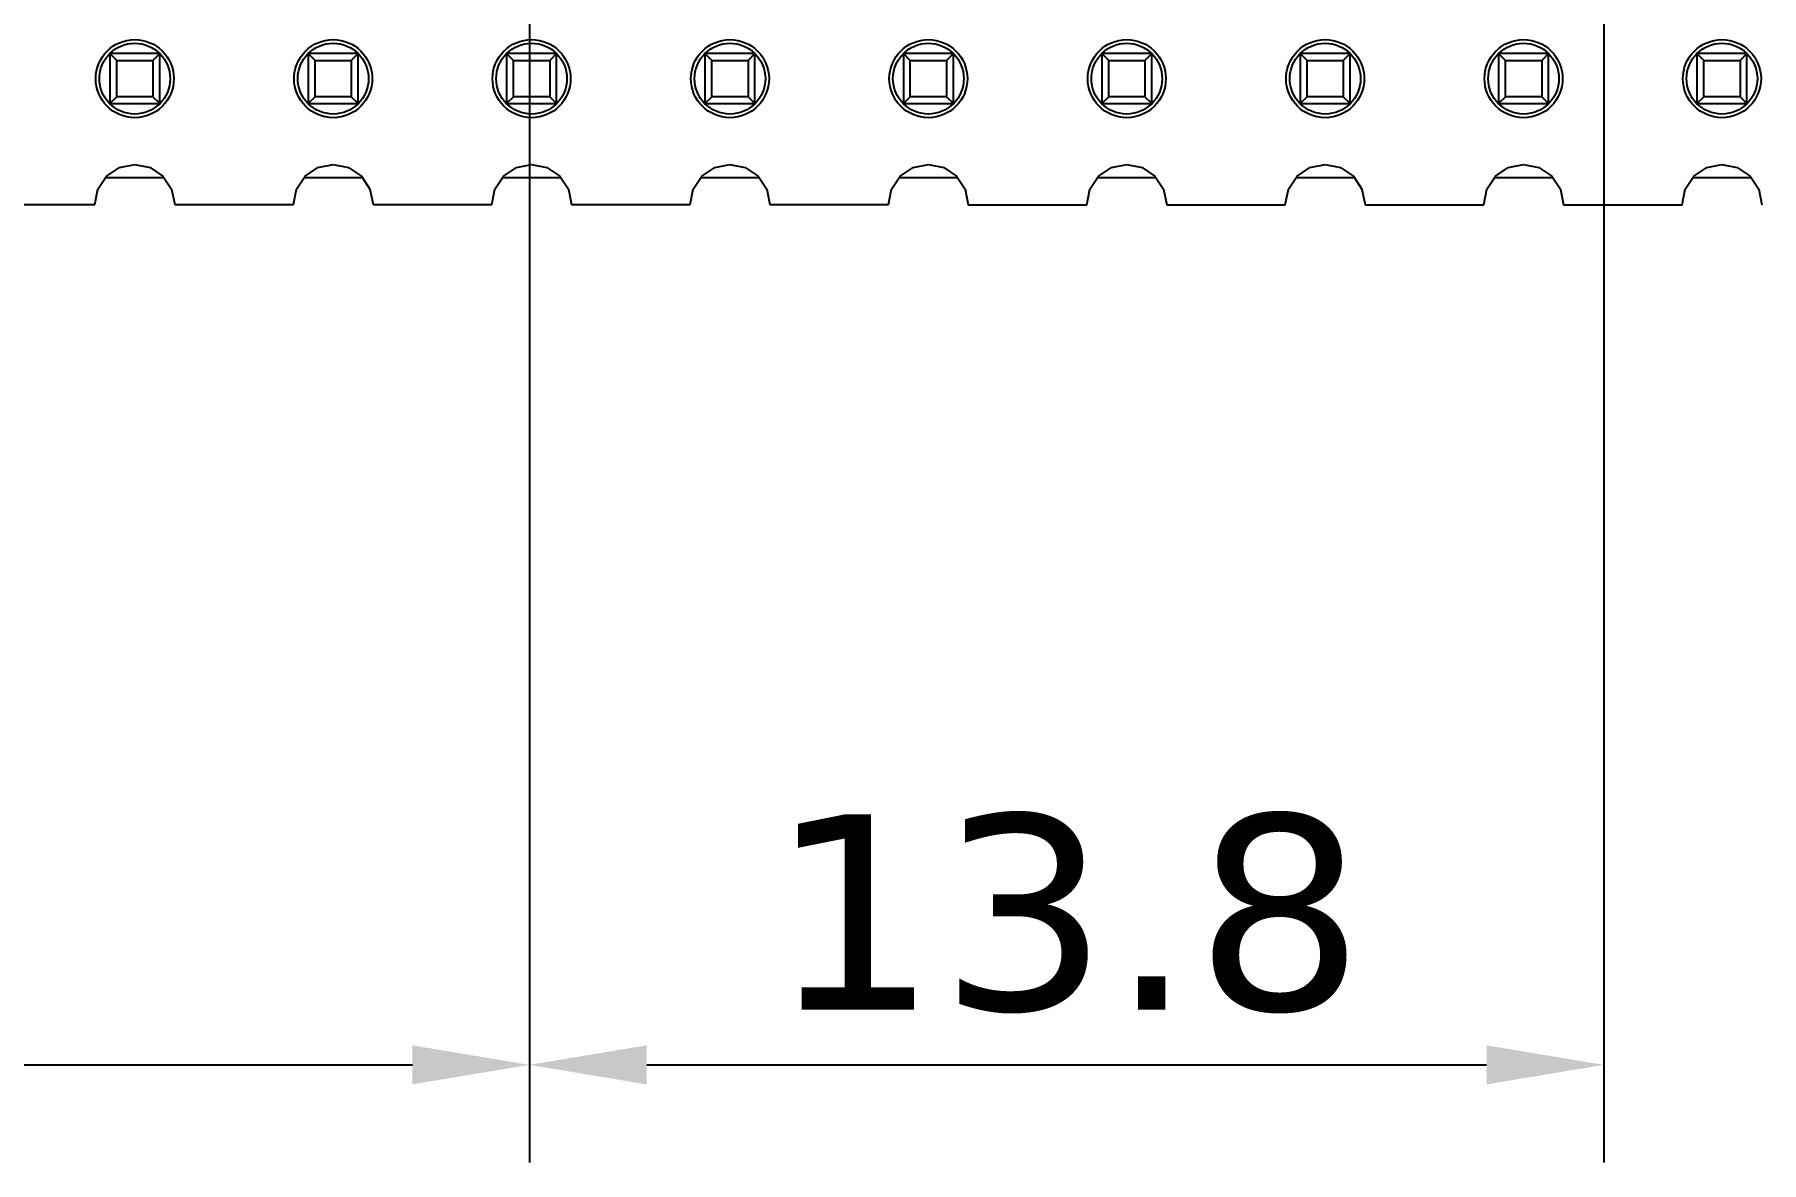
# Model space of a CAD drawing. Header units: millimetres. Extents: x 563 to 681, y 173 to 284.
# Drawn here: x 626.34 to 648.45, y 232.07 to 246.51 of the extents above; entities that cross this region are included whole.
import ezdxf

# ---------------------------------------------------------------- set-up
doc = ezdxf.new("R2010")
doc.units = ezdxf.units.MM
doc.header["$LTSCALE"] = 30.734
doc.header["$PDMODE"] = 3
doc.header["$PDSIZE"] = 0.3125
doc.layers.get('0').update_dxf_attribs({"linetype": 'CONTINUOUS'})
doc.layers.get('Defpoints').update_dxf_attribs({"linetype": 'CONTINUOUS'})
doc.layers.add('dim', color=6, linetype='CONTINUOUS', lineweight=9)
doc.styles.add('Verdana', font='verdana.ttf', dxfattribs={"height": 2.5})
doc.dimstyles.new('aaaaaaaa 3.0', dxfattribs={"dimtxt": 2.5, "dimasz": 1.5, "dimexe": 1.25, "dimexo": 0.625, "dimtad": 1, "dimdec": 1, "dimzin": 9, "dimdsep": 46, "dimtxsty": 'Verdana', "dimcen": 0, "dimazin": 0, "dimtfac": 1, "dimtofl": 0, "dimtmove": 0, "dimatfit": 3, "dimfxl": 1, "dimlwd": 25, "dimlwe": 25, "dimarcsym": 0})

# ---------------------------------------------------------------- blocks, each defined once
blk = doc.blocks.new('*D25')
at = {"layer": 'Defpoints', "color": 0}
for p in [(632.68, 246.574), (610.397, 245.334), (632.68, 233.318)]:
    blk.add_point(p, dxfattribs=at)
at = {"layer": 'dim', "color": 0, "lineweight": 25}
for p, q in [((632.68, 245.949), (632.68, 232.068)), ((610.397, 244.709), (610.397, 232.068)), ((611.897, 233.318), (631.18, 233.318))]:
    blk.add_line(p, q, dxfattribs=at)
at = {"layer": 'dim', "color": 0}
for points in [[(611.897, 233.568), (611.897, 233.068), (610.397, 233.318)], [(631.18, 233.068), (631.18, 233.568), (632.68, 233.318)]]:
    blk.add_solid(points, dxfattribs=at)
at = {"layer": 'dim', "color": 0, "insert": (621.539, 235.245), "char_height": 2.5, "attachment_point": 5, "style": 'Verdana'}
blk.add_mtext('22.3', dxfattribs=at)
blk = doc.blocks.new('*D26')
at = {"layer": 'Defpoints', "color": 0}
for p in [(632.68, 248.392), (646.431, 248.327), (646.431, 233.318)]:
    blk.add_point(p, dxfattribs=at)
at = {"layer": 'dim', "color": 0, "lineweight": 25}
for p, q in [((632.68, 247.767), (632.68, 232.068)), ((646.431, 247.702), (646.431, 232.068)), ((634.18, 233.318), (644.931, 233.318))]:
    blk.add_line(p, q, dxfattribs=at)
at = {"layer": 'dim', "color": 0}
for points in [[(634.18, 233.568), (634.18, 233.068), (632.68, 233.318)], [(644.931, 233.068), (644.931, 233.568), (646.431, 233.318)]]:
    blk.add_solid(points, dxfattribs=at)
at = {"layer": 'dim', "color": 0, "insert": (639.555, 235.25), "char_height": 2.5, "attachment_point": 5, "style": 'Verdana'}
blk.add_mtext('13.8', dxfattribs=at)

msp = doc.modelspace()

# ---------------------------------------------------------------- linework, layer by layer
at = {"linetype": 'Continuous'}
for p, q in [((627.305, 246.264), (627.305, 245.624)), ((627.394, 246.176), (627.305, 246.264)), ((627.945, 246.264), (627.305, 246.264)), ((627.394, 245.712), (627.394, 246.176)), ((627.394, 246.176), (627.857, 246.176)), ((627.945, 246.264), (627.857, 246.176)), ((627.857, 246.176), (627.857, 245.712)), ((627.945, 245.624), (627.945, 246.264)), ((629.845, 246.264), (629.845, 245.624)), ((629.934, 246.176), (629.845, 246.264)), ((630.485, 246.264), (629.845, 246.264)), ((629.934, 245.712), (629.934, 246.176)), ((629.934, 246.176), (630.397, 246.176)), ((630.485, 246.264), (630.397, 246.176)), ((630.397, 246.176), (630.397, 245.712)), ((630.485, 245.624), (630.485, 246.264)), ((632.474, 246.176), (632.385, 246.264)), ((632.385, 246.264), (632.385, 245.624)), ((633.025, 246.264), (632.385, 246.264)), ((632.474, 245.712), (632.474, 246.176)), ((632.474, 246.176), (632.937, 246.176)), ((633.025, 246.264), (632.937, 246.176)), ((632.937, 246.176), (632.937, 245.712)), ((633.025, 245.624), (633.025, 246.264)), ((635.014, 246.176), (634.925, 246.264)), ((634.925, 246.264), (634.925, 245.624)), ((635.565, 246.264), (634.925, 246.264)), ((635.014, 245.712), (635.014, 246.176)), ((635.014, 246.176), (635.477, 246.176)), ((635.565, 246.264), (635.477, 246.176)), ((635.477, 246.176), (635.477, 245.712)), ((635.565, 245.624), (635.565, 246.264)), ((637.554, 246.176), (637.465, 246.264)), ((637.465, 246.264), (637.465, 245.624)), ((638.105, 246.264), (637.465, 246.264)), ((637.554, 245.712), (637.554, 246.176)), ((637.554, 246.176), (638.017, 246.176)), ((638.105, 246.264), (638.017, 246.176)), ((638.017, 246.176), (638.017, 245.712)), ((638.105, 245.624), (638.105, 246.264)), ((640.094, 246.176), (640.005, 246.264)), ((640.645, 246.264), (640.005, 246.264)), ((640.005, 246.264), (640.005, 245.624)), ((640.094, 246.176), (640.557, 246.176)), ((640.094, 245.712), (640.094, 246.176)), ((640.645, 246.264), (640.557, 246.176)), ((640.557, 246.176), (640.557, 245.712)), ((640.645, 245.624), (640.645, 246.264)), ((643.185, 246.264), (642.545, 246.264)), ((642.634, 246.176), (642.545, 246.264)), ((642.545, 246.264), (642.545, 245.624)), ((642.634, 246.176), (643.097, 246.176)), ((642.634, 245.712), (642.634, 246.176)), ((643.185, 246.264), (643.097, 246.176)), ((643.097, 246.176), (643.097, 245.712)), ((643.185, 245.624), (643.185, 246.264)), ((645.725, 246.264), (645.085, 246.264)), ((645.174, 246.176), (645.085, 246.264)), ((645.085, 246.264), (645.085, 245.624)), ((645.174, 246.176), (645.637, 246.176)), ((645.174, 245.712), (645.174, 246.176)), ((645.725, 246.264), (645.637, 246.176)), ((645.637, 246.176), (645.637, 245.712)), ((645.725, 245.624), (645.725, 246.264)), ((648.265, 246.264), (647.625, 246.264)), ((647.714, 246.176), (647.625, 246.264)), ((647.625, 246.264), (647.625, 245.624)), ((647.714, 246.176), (648.177, 246.176)), ((647.714, 245.712), (647.714, 246.176)), ((648.265, 246.264), (648.177, 246.176)), ((648.177, 246.176), (648.177, 245.712)), ((648.265, 245.624), (648.265, 246.264)), ((627.394, 245.712), (627.305, 245.624)), ((627.857, 245.712), (627.394, 245.712)), ((627.945, 245.624), (627.857, 245.712)), ((629.934, 245.712), (629.845, 245.624)), ((630.397, 245.712), (629.934, 245.712)), ((630.485, 245.624), (630.397, 245.712)), ((632.474, 245.712), (632.385, 245.624)), ((632.937, 245.712), (632.474, 245.712)), ((633.025, 245.624), (632.937, 245.712)), ((635.014, 245.712), (634.925, 245.624)), ((635.477, 245.712), (635.014, 245.712)), ((635.565, 245.624), (635.477, 245.712)), ((637.554, 245.712), (637.465, 245.624)), ((638.017, 245.712), (637.554, 245.712)), ((638.105, 245.624), (638.017, 245.712)), ((640.094, 245.712), (640.005, 245.624)), ((640.557, 245.712), (640.094, 245.712)), ((640.645, 245.624), (640.557, 245.712)), ((642.634, 245.712), (642.545, 245.624)), ((643.097, 245.712), (642.634, 245.712)), ((643.185, 245.624), (643.097, 245.712)), ((645.174, 245.712), (645.085, 245.624)), ((645.637, 245.712), (645.174, 245.712)), ((645.725, 245.624), (645.637, 245.712)), ((647.714, 245.712), (647.625, 245.624)), ((648.177, 245.712), (647.714, 245.712)), ((648.265, 245.624), (648.177, 245.712)), ((627.305, 245.624), (627.945, 245.624)), ((629.845, 245.624), (630.485, 245.624)), ((632.385, 245.624), (633.025, 245.624)), ((634.925, 245.624), (635.565, 245.624)), ((637.465, 245.624), (638.105, 245.624)), ((640.005, 245.624), (640.645, 245.624)), ((642.545, 245.624), (643.185, 245.624)), ((645.085, 245.624), (645.725, 245.624)), ((647.625, 245.624), (648.265, 245.624)), ((627.265, 244.694), (627.43, 244.805)), ((627.43, 244.805), (627.625, 244.844)), ((627.625, 244.844), (627.821, 244.805)), ((627.821, 244.805), (627.986, 244.694)), ((629.805, 244.694), (629.97, 244.805)), ((629.97, 244.805), (630.165, 244.844)), ((630.165, 244.844), (630.361, 244.805)), ((630.361, 244.805), (630.526, 244.694)), ((632.345, 244.694), (632.51, 244.805)), ((632.51, 244.805), (632.705, 244.844)), ((632.705, 244.844), (632.901, 244.805)), ((632.901, 244.805), (633.066, 244.694)), ((634.885, 244.694), (635.05, 244.805)), ((635.05, 244.805), (635.245, 244.844)), ((635.245, 244.844), (635.441, 244.805)), ((635.441, 244.805), (635.606, 244.694)), ((637.425, 244.694), (637.59, 244.805)), ((637.59, 244.805), (637.785, 244.844)), ((637.785, 244.844), (637.981, 244.805)), ((637.981, 244.805), (638.146, 244.694)), ((639.965, 244.694), (640.13, 244.805)), ((640.13, 244.805), (640.325, 244.844)), ((640.325, 244.844), (640.521, 244.805)), ((640.521, 244.805), (640.686, 244.694)), ((642.505, 244.694), (642.67, 244.805)), ((642.67, 244.805), (642.865, 244.844)), ((642.865, 244.844), (643.061, 244.805)), ((643.061, 244.805), (643.226, 244.694)), ((645.045, 244.694), (645.21, 244.805)), ((645.21, 244.805), (645.405, 244.844)), ((645.405, 244.844), (645.601, 244.805)), ((645.601, 244.805), (645.766, 244.694)), ((647.585, 244.694), (647.75, 244.805)), ((647.75, 244.805), (647.945, 244.844)), ((647.945, 244.844), (648.141, 244.805)), ((648.141, 244.805), (648.306, 244.694)), ((627.115, 244.332), (627.154, 244.529)), ((627.154, 244.529), (627.265, 244.694)), ((627.986, 244.674), (627.265, 244.674)), ((627.986, 244.694), (628.096, 244.529)), ((628.096, 244.529), (628.136, 244.332)), ((629.655, 244.332), (629.694, 244.529)), ((629.694, 244.529), (629.805, 244.694)), ((630.526, 244.674), (629.805, 244.674)), ((630.526, 244.694), (630.636, 244.529)), ((630.636, 244.529), (630.676, 244.331)), ((632.195, 244.331), (632.234, 244.529)), ((632.234, 244.529), (632.345, 244.694)), ((633.066, 244.674), (632.345, 244.674)), ((633.066, 244.694), (633.176, 244.529)), ((633.176, 244.529), (633.216, 244.331)), ((634.735, 244.331), (634.774, 244.529)), ((634.774, 244.529), (634.885, 244.694)), ((635.606, 244.674), (634.885, 244.674)), ((635.606, 244.694), (635.716, 244.529)), ((635.716, 244.529), (635.756, 244.331)), ((637.275, 244.331), (637.314, 244.529)), ((637.314, 244.529), (637.425, 244.694)), ((638.146, 244.674), (637.425, 244.674)), ((638.146, 244.694), (638.256, 244.529)), ((638.256, 244.529), (638.296, 244.33)), ((639.815, 244.33), (639.854, 244.529)), ((639.854, 244.529), (639.965, 244.694)), ((640.686, 244.674), (639.965, 244.674)), ((640.686, 244.694), (640.796, 244.529)), ((640.796, 244.529), (640.836, 244.33)), ((642.355, 244.33), (642.394, 244.529)), ((642.394, 244.529), (642.505, 244.694)), ((643.226, 244.674), (642.505, 244.674)), ((643.226, 244.694), (643.336, 244.529)), ((643.336, 244.529), (643.376, 244.33)), ((644.895, 244.33), (644.934, 244.529)), ((644.934, 244.529), (645.045, 244.694)), ((645.766, 244.674), (645.045, 244.674)), ((645.766, 244.694), (645.876, 244.529)), ((645.876, 244.529), (645.916, 244.33)), ((647.435, 244.329), (647.474, 244.529)), ((647.474, 244.529), (647.585, 244.694)), ((648.306, 244.674), (647.585, 244.674)), ((648.306, 244.694), (648.416, 244.529)), ((648.416, 244.529), (648.456, 244.329)), ((625.596, 244.332), (627.115, 244.332)), ((628.136, 244.332), (629.655, 244.332)), ((630.676, 244.331), (632.195, 244.331)), ((633.216, 244.331), (634.735, 244.331)), ((635.756, 244.331), (637.275, 244.331)), ((638.296, 244.33), (639.815, 244.33)), ((640.836, 244.33), (642.355, 244.33)), ((643.376, 244.33), (644.895, 244.33)), ((645.916, 244.33), (647.435, 244.329))]:
    msp.add_line(p, q, dxfattribs=at)
for centre, radius in [((627.625, 245.944), 0.5), ((627.625, 245.944), 0.453), ((630.165, 245.944), 0.5), ((630.165, 245.944), 0.453), ((632.705, 245.944), 0.5), ((632.705, 245.944), 0.453), ((635.245, 245.944), 0.5), ((635.245, 245.944), 0.453), ((637.785, 245.944), 0.5), ((637.785, 245.944), 0.453), ((640.325, 245.944), 0.5), ((640.325, 245.944), 0.453), ((642.865, 245.944), 0.5), ((642.865, 245.944), 0.453), ((645.405, 245.944), 0.5), ((645.405, 245.944), 0.453), ((647.945, 245.944), 0.5), ((647.945, 245.944), 0.453)]:
    msp.add_circle(centre, radius, dxfattribs=at)

# ---------------------------------------------------------------- dimensions: what is measured, and where the dimension line sits
at = {"layer": 'dim'}
for base, p1, p2, picture, middle in [((646.431, 233.318), (632.68, 248.392), (646.431, 248.327), '*D26', (639.555, 235.25)), ((632.68, 233.318), (610.397, 245.334), (632.68, 246.574), '*D25', (621.539, 235.245))]:
    dim = msp.add_linear_dim(base=base, p1=p1, p2=p2, dimstyle='aaaaaaaa 3.0', dxfattribs=at)
    dim.commit()
    dim.dimension.update_dxf_attribs({"geometry": picture, "text_midpoint": middle})

doc.saveas('drawing.dxf')
